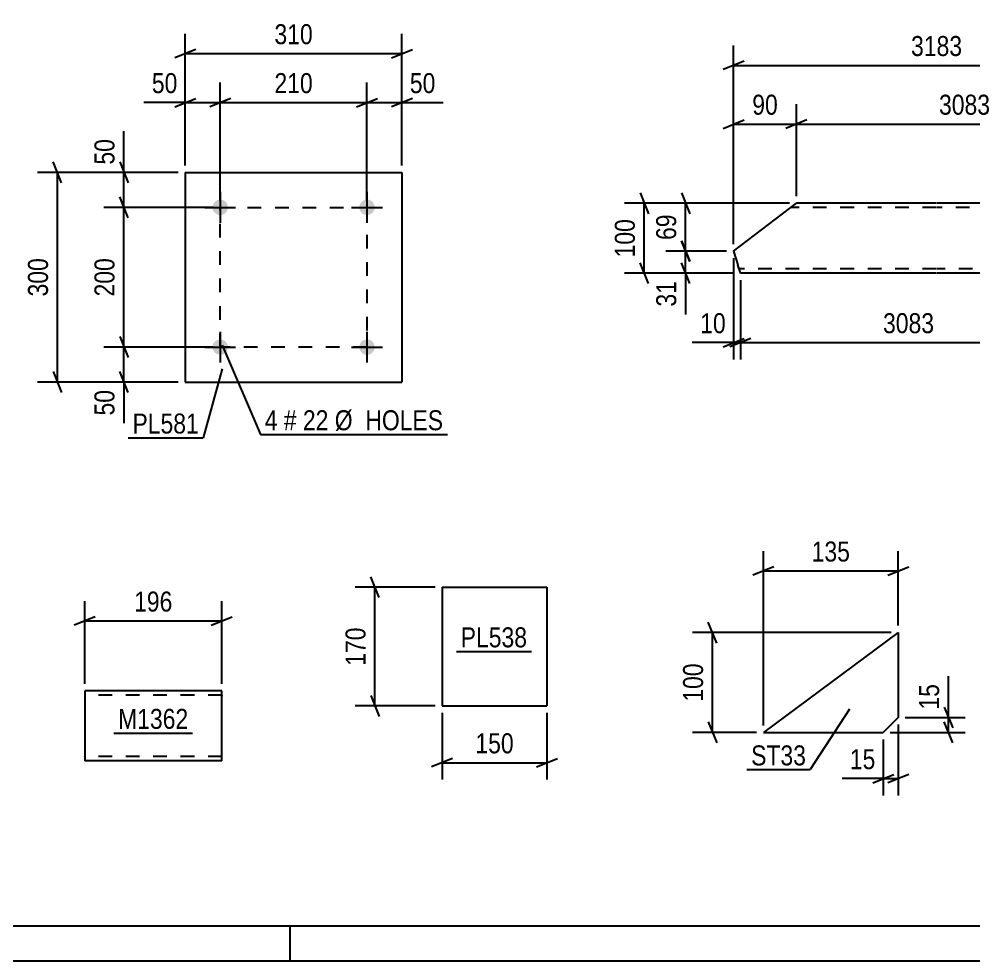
# Model space of a CAD drawing. Header units: millimetres. Extents: x 0 to 841, y 0 to 594.
# Drawn here: x 172.2 to 308.8, y 0 to 134.8 of the extents above; entities that cross this region are included whole.
import ezdxf

# ---------------------------------------------------------------- set-up
doc = ezdxf.new("R2010")
doc.units = ezdxf.units.MM
doc.linetypes.add('DXK_LINE_DOT2', pattern=[3.9198, 1.9599, -1.9599])
doc.styles.add('Arial Narrow', font='ARIALN.TTF', dxfattribs={"height": 0.2})

# ---------------------------------------------------------------- blocks, each defined once
blk = doc.blocks.new('Unknown-318893469-1135')
at = {"color": 5, "linetype": 'Continuous'}
for p, q in [((5, 5), (836, 5)), ((211, 0), (211, 5)), ((0, 0), (841, 0))]:
    blk.add_line(p, q, dxfattribs=at)
blk = doc.blocks.new('Part-318893469-2176 - 2162')
at = {"color": 2, "linetype": 'Continuous'}
for p, q in [((232.72, 53.49), (232.72, 36.49)), ((232.72, 53.49), (247.72, 53.49)), ((247.72, 53.49), (247.72, 36.49)), ((232.72, 36.49), (247.72, 36.49))]:
    blk.add_line(p, q, dxfattribs=at)
blk = doc.blocks.new('Part-318893469-1813 - 1797')
at = {"color": 2, "linetype": 'Continuous'}
for p, q in [((297.98, 46.99), (278.69, 32.7)), ((297.98, 46.99), (297.98, 34.84)), ((297.98, 34.84), (295.83, 32.7)), ((278.69, 32.7), (295.83, 32.7))]:
    blk.add_line(p, q, dxfattribs=at)
blk = doc.blocks.new('Part-318893469-5778 - 5772')
at = {"color": 2, "linetype": 'Continuous'}
for p, q in [((274.42, 101.58), (283.41, 108.43)), ((303.41, 108.43), (283.41, 108.43)), ((331.53, 108.43), (303.51, 108.43)), ((331.53, 108.43), (332.51, 105.29)), ((332.51, 105.29), (323.51, 98.43)), ((274.42, 101.58), (275.03, 99.63)), ((275.29, 98.78), (275.03, 99.63)), ((275.37, 98.52), (275.29, 98.78)), ((275.4, 98.43), (275.37, 98.52)), ((303.41, 98.43), (275.4, 98.43)), ((323.51, 98.43), (303.51, 98.43))]:
    blk.add_line(p, q, dxfattribs=at)
at = {"color": 7, "linetype": 'DXK_LINE_DOT2'}
for p, q in [((303.41, 107.83), (282.63, 107.83)), ((331.71, 107.83), (303.51, 107.83)), ((275.17, 99.17), (275.03, 99.63)), ((275.29, 98.78), (275.2, 99.08)), ((303.41, 99.03), (275.21, 99.03)), ((324.3, 99.03), (303.51, 99.03))]:
    blk.add_line(p, q, dxfattribs=at)
blk = doc.blocks.new('Part-318893469-6073 - 6069')
at = {"color": 2, "linetype": 'Continuous'}
for p, q in [((201.19, 38.65), (181.59, 38.65)), ((181.59, 38.65), (181.59, 28.65)), ((201.19, 28.65), (201.19, 38.65)), ((201.19, 28.65), (181.59, 28.65))]:
    blk.add_line(p, q, dxfattribs=at)
at = {"color": 7, "linetype": 'DXK_LINE_DOT2'}
for p, q in [((201.19, 38.05), (181.59, 38.05)), ((201.19, 38), (201.19, 38.05)), ((201.19, 38.05), (201.19, 38)), ((201.19, 37.91), (201.19, 38)), ((201.19, 38), (201.19, 37.91)), ((181.59, 29.25), (181.59, 29.3)), ((201.19, 29.25), (181.59, 29.25))]:
    blk.add_line(p, q, dxfattribs=at)
blk = doc.blocks.new('Bolt-318893469-6123 - 6089')
at = {"linetype": 'Continuous'}
for points in [[(202.07, 107.85, -1), (199.87, 107.85, -1)], [(223.07, 107.85, -1), (220.87, 107.85, -1)]]:
    blk.add_hatch(color=1, dxfattribs=at).paths.add_polyline_path(points)
at = {"color": 1, "linetype": 'Continuous'}
for p, q in [((200.97, 110.05), (200.97, 105.65)), ((221.97, 110.05), (221.97, 105.65)), ((198.77, 107.85), (203.17, 107.85)), ((219.77, 107.85), (224.17, 107.85))]:
    blk.add_line(p, q, dxfattribs=at)
blk = doc.blocks.new('Bolt-318893469-6128 - 6089')
at = {"linetype": 'Continuous'}
for points in [[(202.07, 87.85, -1), (199.87, 87.85, -1)], [(223.07, 87.85, -1), (220.87, 87.85, -1)]]:
    blk.add_hatch(color=1, dxfattribs=at).paths.add_polyline_path(points)
at = {"color": 1, "linetype": 'Continuous'}
for p, q in [((200.97, 90.05), (200.97, 85.65)), ((221.97, 90.05), (221.97, 85.65)), ((198.77, 87.85), (203.17, 87.85)), ((219.77, 87.85), (224.17, 87.85))]:
    blk.add_line(p, q, dxfattribs=at)
blk = doc.blocks.new('Part-318893469-6133 - 6089')
at = {"color": 2, "linetype": 'Continuous'}
for p, q in [((195.97, 112.85), (195.97, 82.85)), ((195.97, 112.85), (226.97, 112.85)), ((226.97, 112.85), (226.97, 82.85)), ((195.97, 82.85), (226.97, 82.85))]:
    blk.add_line(p, q, dxfattribs=at)
blk = doc.blocks.new('Rectangle-318893469-6242 - 6089')
at = {"color": 1, "linetype": 'DXK_LINE_DOT2'}
blk.add_lwpolyline([(200.97, 107.85), (221.97, 107.85), (221.97, 87.85), (200.97, 87.85), (200.97, 107.85)], close=True, dxfattribs=at)
blk = doc.blocks.new('StraightDimension-318893469-2178 - 2162')
at = {"color": 7, "linetype": 'Continuous'}
for p, q in [((232.72, 35.49), (232.72, 25.96)), ((247.72, 35.49), (247.72, 25.96)), ((234.22, 28.96), (231.22, 27.76)), ((246.22, 27.76), (249.22, 28.96)), ((232.72, 28.36), (247.72, 28.36))]:
    blk.add_line(p, q, dxfattribs=at)
at = {"color": 0}
blk.add_wipeout([(243.57, 29.11), (243.57, 33.31), (236.88, 33.31), (236.88, 29.11)], dxfattribs=at)
at = {"color": 3, "style": 'Arial Narrow'}
blk.add_text('150', height=2.863, dxfattribs=at).set_placement((237.48, 29.71))
blk = doc.blocks.new('StraightDimension-318893469-2189 - 2162')
at = {"color": 7, "linetype": 'Continuous'}
for p, q in [((223.71, 51.99), (222.51, 54.99)), ((231.72, 53.49), (220.26, 53.49)), ((223.11, 36.49), (223.11, 53.49)), ((222.51, 37.99), (223.71, 34.99)), ((231.72, 36.49), (220.26, 36.49))]:
    blk.add_line(p, q, dxfattribs=at)
at = {"color": 0}
blk.add_wipeout([(222.36, 48.33), (218.16, 48.33), (218.16, 41.64), (222.36, 41.64)], dxfattribs=at)
at = {"color": 3, "style": 'Arial Narrow'}
blk.add_text('170', height=2.863, rotation=90.0002, dxfattribs=at).set_placement((221.76, 42.24))
blk = doc.blocks.new('StraightDimension-318893469-1815 - 1797')
at = {"color": 7, "linetype": 'Continuous'}
for p, q in [((297.98, 33.84), (297.98, 23.69)), ((295.83, 31.7), (295.83, 23.69)), ((295.83, 26.09), (289.93, 26.09)), ((295.83, 26.09), (289.93, 26.09)), ((294.33, 25.49), (297.33, 26.69)), ((295.83, 26.09), (297.98, 26.09)), ((299.48, 26.69), (296.48, 25.49))]:
    blk.add_line(p, q, dxfattribs=at)
at = {"color": 0}
blk.add_wipeout([(295.31, 26.84), (295.31, 31.04), (290.45, 31.04), (290.45, 26.84)], dxfattribs=at)
at = {"color": 3, "style": 'Arial Narrow'}
blk.add_text('15', height=2.863, dxfattribs=at).set_placement((291.05, 27.44))
blk = doc.blocks.new('StraightDimension-318893469-1857 - 1797')
at = {"color": 7, "linetype": 'Continuous'}
for p, q in [((305.17, 34.84), (305.17, 40.75)), ((305.17, 34.84), (305.17, 40.75)), ((304.57, 36.34), (305.77, 33.34)), ((298.98, 34.84), (307.57, 34.84)), ((305.77, 31.2), (304.57, 34.2)), ((305.17, 32.7), (305.17, 34.84)), ((296.83, 32.7), (307.57, 32.7))]:
    blk.add_line(p, q, dxfattribs=at)
at = {"color": 0}
blk.add_wipeout([(304.42, 40.23), (300.22, 40.23), (300.22, 35.37), (304.42, 35.37)], dxfattribs=at)
at = {"color": 3, "style": 'Arial Narrow'}
blk.add_text('15', height=2.863, rotation=90.0002, dxfattribs=at).set_placement((303.82, 35.97))
blk = doc.blocks.new('StraightDimension-318893469-1833 - 1797')
at = {"color": 7, "linetype": 'Continuous'}
for p, q in [((278.69, 33.7), (278.69, 58.66)), ((297.98, 47.99), (297.98, 58.66)), ((280.19, 56.41), (277.19, 55.21)), ((296.48, 55.21), (299.48, 56.41)), ((278.69, 55.81), (297.98, 55.81))]:
    blk.add_line(p, q, dxfattribs=at)
at = {"color": 0}
blk.add_wipeout([(291.68, 56.56), (291.68, 60.76), (284.99, 60.76), (284.99, 56.56)], dxfattribs=at)
at = {"color": 3, "style": 'Arial Narrow'}
blk.add_text('135', height=2.863, dxfattribs=at).set_placement((285.59, 57.16))
blk = doc.blocks.new('StraightDimension-318893469-1845 - 1797')
at = {"color": 7, "linetype": 'Continuous'}
for p, q in [((272, 45.49), (270.8, 48.49)), ((296.98, 46.99), (268.55, 46.99)), ((271.4, 32.7), (271.4, 46.99)), ((270.8, 34.2), (272, 31.2)), ((277.69, 32.7), (268.55, 32.7))]:
    blk.add_line(p, q, dxfattribs=at)
at = {"color": 0}
blk.add_wipeout([(270.65, 43.19), (266.45, 43.19), (266.45, 36.5), (270.65, 36.5)], dxfattribs=at)
at = {"color": 3, "style": 'Arial Narrow'}
blk.add_text('100', height=2.863, rotation=90.0002, dxfattribs=at).set_placement((270.05, 37.1))
blk = doc.blocks.new('StraightDimension-318893469-6030 - 5772')
at = {"color": 7, "linetype": 'Continuous'}
for p, q in [((274.42, 102.58), (274.42, 131.01)), ((332.51, 106.29), (332.51, 131.01)), ((275.92, 128.76), (272.92, 127.56)), ((331.01, 127.56), (334.01, 128.76)), ((274.42, 128.16), (332.51, 128.16))]:
    blk.add_line(p, q, dxfattribs=at)
at = {"color": 0}
blk.add_wipeout([(307.72, 128.91), (307.72, 133.11), (299.21, 133.11), (299.21, 128.91)], dxfattribs=at)
at = {"color": 3, "style": 'Arial Narrow'}
blk.add_text('3183', height=2.863, dxfattribs=at).set_placement((299.81, 129.51))
blk = doc.blocks.new('StraightDimension-318893469-5781 - 5772')
at = {"color": 7, "linetype": 'Continuous'}
for p, q in [((261.04, 109.93), (262.24, 106.93)), ((282.41, 108.43), (258.79, 108.43)), ((261.64, 98.43), (261.64, 108.43)), ((262.24, 96.93), (261.04, 99.93)), ((274.4, 98.43), (258.79, 98.43))]:
    blk.add_line(p, q, dxfattribs=at)
at = {"color": 0}
blk.add_wipeout([(260.89, 106.77), (256.69, 106.77), (256.69, 100.09), (260.89, 100.09)], dxfattribs=at)
at = {"color": 3, "style": 'Arial Narrow'}
blk.add_text('100', height=2.863, rotation=90.0002, dxfattribs=at).set_placement((260.29, 100.69))
blk = doc.blocks.new('StraightDimension-318893469-5863 - 5772')
at = {"color": 7, "linetype": 'Continuous'}
for p, q in [((266.96, 109.93), (268.16, 106.93)), ((282.41, 108.43), (264.71, 108.43)), ((267.56, 101.58), (267.56, 108.43)), ((268.16, 100.08), (266.96, 103.08)), ((273.42, 101.58), (264.71, 101.58))]:
    blk.add_line(p, q, dxfattribs=at)
at = {"color": 0}
blk.add_wipeout([(266.81, 107.43), (262.61, 107.43), (262.61, 102.58), (266.81, 102.58)], dxfattribs=at)
at = {"color": 3, "style": 'Arial Narrow'}
blk.add_text('69', height=2.863, rotation=90.0002, dxfattribs=at).set_placement((266.21, 103.18))
blk = doc.blocks.new('StraightDimension-318893469-5912 - 5772')
at = {"color": 7, "linetype": 'Continuous'}
for p, q in [((274.42, 102.58), (274.42, 122.61)), ((283.41, 109.43), (283.41, 122.61)), ((272.92, 119.16), (275.92, 120.36)), ((284.91, 120.36), (281.91, 119.16)), ((274.42, 119.76), (283.41, 119.76))]:
    blk.add_line(p, q, dxfattribs=at)
at = {"color": 0}
blk.add_wipeout([(281.34, 120.51), (281.34, 124.71), (276.49, 124.71), (276.49, 120.51)], dxfattribs=at)
at = {"color": 3, "style": 'Arial Narrow'}
blk.add_text('90', height=2.863, dxfattribs=at).set_placement((277.09, 121.11))
blk = doc.blocks.new('StraightDimension-318893469-5887 - 5772')
at = {"color": 7, "linetype": 'Continuous'}
for p, q in [((266.96, 103.08), (268.16, 100.08)), ((273.42, 101.58), (264.71, 101.58)), ((267.56, 98.43), (267.56, 101.58)), ((268.16, 96.93), (266.96, 99.93)), ((274.4, 98.43), (264.71, 98.43)), ((267.56, 98.43), (267.56, 92.53)), ((267.56, 98.43), (267.56, 92.53))]:
    blk.add_line(p, q, dxfattribs=at)
at = {"color": 0}
blk.add_wipeout([(266.81, 97.91), (262.61, 97.91), (262.61, 93.05), (266.81, 93.05)], dxfattribs=at)
at = {"color": 3, "style": 'Arial Narrow'}
blk.add_text('31', height=2.863, rotation=90.0002, dxfattribs=at).set_placement((266.21, 93.65))
blk = doc.blocks.new('StraightDimension-318893469-5929 - 5772')
at = {"color": 7, "linetype": 'Continuous'}
for p, q in [((283.41, 109.43), (283.41, 122.61)), ((331.53, 109.43), (331.53, 122.61)), ((284.91, 120.36), (281.91, 119.16)), ((330.03, 119.16), (333.03, 120.36)), ((283.41, 119.76), (331.53, 119.76))]:
    blk.add_line(p, q, dxfattribs=at)
at = {"color": 0}
blk.add_wipeout([(311.73, 120.51), (311.73, 124.71), (303.21, 124.71), (303.21, 120.51)], dxfattribs=at)
at = {"color": 3, "style": 'Arial Narrow'}
blk.add_text('3083', height=2.863, dxfattribs=at).set_placement((303.81, 121.11))
blk = doc.blocks.new('StraightDimension-318893469-5971 - 5772')
at = {"color": 7, "linetype": 'Continuous'}
for p, q in [((274.42, 100.58), (274.42, 86.09)), ((275.4, 97.43), (275.4, 86.09)), ((272.92, 87.89), (275.92, 89.09)), ((276.9, 89.09), (273.9, 87.89)), ((274.42, 88.49), (268.51, 88.49)), ((274.42, 88.49), (268.51, 88.49)), ((274.42, 88.49), (275.4, 88.49))]:
    blk.add_line(p, q, dxfattribs=at)
at = {"color": 0}
blk.add_wipeout([(273.89, 89.24), (273.89, 93.44), (269.04, 93.44), (269.04, 89.24)], dxfattribs=at)
at = {"color": 3, "style": 'Arial Narrow'}
blk.add_text('10', height=2.863, dxfattribs=at).set_placement((269.64, 89.84))
blk = doc.blocks.new('StraightDimension-318893469-5988 - 5772')
at = {"color": 7, "linetype": 'Continuous'}
for p, q in [((275.4, 97.43), (275.4, 86.09)), ((323.51, 97.43), (323.51, 86.09)), ((276.9, 89.09), (273.9, 87.89)), ((322.01, 87.89), (325.01, 89.09)), ((275.4, 88.49), (323.51, 88.49))]:
    blk.add_line(p, q, dxfattribs=at)
at = {"color": 0}
blk.add_wipeout([(303.71, 89.24), (303.71, 93.44), (295.2, 93.44), (295.2, 89.24)], dxfattribs=at)
at = {"color": 3, "style": 'Arial Narrow'}
blk.add_text('3083', height=2.863, dxfattribs=at).set_placement((295.8, 89.84))
blk = doc.blocks.new('StraightDimension-318893469-6075 - 6069')
at = {"color": 7, "linetype": 'Continuous'}
for p, q in [((181.59, 39.65), (181.59, 51.5)), ((201.19, 39.65), (201.19, 51.5)), ((183.09, 49.25), (180.09, 48.05)), ((199.69, 48.05), (202.69, 49.25)), ((181.59, 48.65), (201.19, 48.65))]:
    blk.add_line(p, q, dxfattribs=at)
at = {"color": 0}
blk.add_wipeout([(194.73, 49.4), (194.73, 53.6), (188.05, 53.6), (188.05, 49.4)], dxfattribs=at)
at = {"color": 3, "style": 'Arial Narrow'}
blk.add_text('196', height=2.863, dxfattribs=at).set_placement((188.65, 50))
blk = doc.blocks.new('StraightDimension-318893469-6135 - 6089')
at = {"color": 7, "linetype": 'Continuous'}
for p, q in [((221.97, 108.85), (221.97, 125.7)), ((226.97, 113.85), (226.97, 125.7)), ((220.47, 122.25), (223.47, 123.45)), ((228.47, 123.45), (225.47, 122.25)), ((221.97, 122.85), (226.97, 122.85)), ((226.97, 122.85), (232.88, 122.85)), ((226.97, 122.85), (232.88, 122.85))]:
    blk.add_line(p, q, dxfattribs=at)
at = {"color": 0}
blk.add_wipeout([(232.35, 123.6), (232.35, 127.8), (227.5, 127.8), (227.5, 123.6)], dxfattribs=at)
at = {"color": 3, "style": 'Arial Narrow'}
blk.add_text('50', height=2.863, dxfattribs=at).set_placement((228.1, 124.2))
blk = doc.blocks.new('StraightDimension-318893469-6178 - 6089')
at = {"color": 7, "linetype": 'Continuous'}
for p, q in [((187.19, 112.85), (187.19, 118.75)), ((187.19, 112.85), (187.19, 118.75)), ((186.59, 114.35), (187.79, 111.35)), ((194.97, 112.85), (184.34, 112.85)), ((187.19, 107.85), (187.19, 112.85)), ((187.79, 106.35), (186.59, 109.35)), ((199.97, 107.85), (184.34, 107.85))]:
    blk.add_line(p, q, dxfattribs=at)
at = {"color": 0}
blk.add_wipeout([(186.44, 118.23), (182.24, 118.23), (182.24, 113.37), (186.44, 113.37)], dxfattribs=at)
at = {"color": 3, "style": 'Arial Narrow'}
blk.add_text('50', height=2.863, rotation=90.0002, dxfattribs=at).set_placement((185.84, 113.97))
blk = doc.blocks.new('StraightDimension-318893469-6148 - 6089')
at = {"color": 7, "linetype": 'Continuous'}
for p, q in [((200.97, 108.85), (200.97, 125.7)), ((221.97, 108.85), (221.97, 125.7)), ((202.47, 123.45), (199.47, 122.25)), ((220.47, 122.25), (223.47, 123.45)), ((200.97, 122.85), (221.97, 122.85))]:
    blk.add_line(p, q, dxfattribs=at)
at = {"color": 0}
blk.add_wipeout([(214.81, 123.6), (214.81, 127.8), (208.13, 127.8), (208.13, 123.6)], dxfattribs=at)
at = {"color": 3, "style": 'Arial Narrow'}
blk.add_text('210', height=2.863, dxfattribs=at).set_placement((208.73, 124.2))
blk = doc.blocks.new('StraightDimension-318893469-6164 - 6089')
at = {"color": 7, "linetype": 'Continuous'}
for p, q in [((195.97, 113.85), (195.97, 125.7)), ((200.97, 108.85), (200.97, 125.7)), ((194.47, 122.25), (197.47, 123.45)), ((202.47, 123.45), (199.47, 122.25)), ((195.97, 122.85), (190.06, 122.85)), ((195.97, 122.85), (190.06, 122.85)), ((195.97, 122.85), (200.97, 122.85))]:
    blk.add_line(p, q, dxfattribs=at)
at = {"color": 0}
blk.add_wipeout([(195.45, 123.6), (195.45, 127.8), (190.59, 127.8), (190.59, 123.6)], dxfattribs=at)
at = {"color": 3, "style": 'Arial Narrow'}
blk.add_text('50', height=2.863, dxfattribs=at).set_placement((191.19, 124.2))
blk = doc.blocks.new('StraightDimension-318893469-6191 - 6089')
at = {"color": 7, "linetype": 'Continuous'}
for p, q in [((187.79, 106.35), (186.59, 109.35)), ((199.97, 107.85), (184.34, 107.85)), ((187.19, 87.85), (187.19, 107.85)), ((186.59, 89.35), (187.79, 86.35)), ((199.97, 87.85), (184.34, 87.85))]:
    blk.add_line(p, q, dxfattribs=at)
at = {"color": 0}
blk.add_wipeout([(186.44, 101.19), (182.24, 101.19), (182.24, 94.5), (186.44, 94.5)], dxfattribs=at)
at = {"color": 3, "style": 'Arial Narrow'}
blk.add_text('200', height=2.863, rotation=90.0002, dxfattribs=at).set_placement((185.84, 95.1))
blk = doc.blocks.new('StraightDimension-318893469-6207 - 6089')
at = {"color": 7, "linetype": 'Continuous'}
for p, q in [((186.59, 89.35), (187.79, 86.35)), ((199.97, 87.85), (184.34, 87.85)), ((187.19, 82.85), (187.19, 87.85)), ((187.79, 81.35), (186.59, 84.35)), ((194.97, 82.85), (184.34, 82.85)), ((187.19, 82.85), (187.19, 76.94)), ((187.19, 82.85), (187.19, 76.94))]:
    blk.add_line(p, q, dxfattribs=at)
at = {"color": 0}
blk.add_wipeout([(186.44, 82.32), (182.24, 82.32), (182.24, 77.46), (186.44, 77.46)], dxfattribs=at)
at = {"color": 3, "style": 'Arial Narrow'}
blk.add_text('50', height=2.863, rotation=90.0002, dxfattribs=at).set_placement((185.84, 78.06))
blk = doc.blocks.new('StraightDimension-318893469-6221 - 6089')
at = {"color": 7, "linetype": 'Continuous'}
for p, q in [((178.28, 111.35), (177.08, 114.35)), ((194.97, 112.85), (174.83, 112.85)), ((177.68, 82.85), (177.68, 112.85)), ((177.08, 84.35), (178.28, 81.35)), ((194.97, 82.85), (174.83, 82.85))]:
    blk.add_line(p, q, dxfattribs=at)
at = {"color": 0}
blk.add_wipeout([(176.93, 101.19), (172.73, 101.19), (172.73, 94.5), (176.93, 94.5)], dxfattribs=at)
at = {"color": 3, "style": 'Arial Narrow'}
blk.add_text('300', height=2.863, rotation=90.0002, dxfattribs=at).set_placement((176.33, 95.1))
blk = doc.blocks.new('StraightDimension-318893469-6232 - 6089')
at = {"color": 7, "linetype": 'Continuous'}
for p, q in [((195.97, 113.85), (195.97, 132.7)), ((226.97, 113.85), (226.97, 132.7)), ((197.47, 130.45), (194.47, 129.25)), ((195.97, 129.85), (226.97, 129.85)), ((225.47, 129.25), (228.47, 130.45))]:
    blk.add_line(p, q, dxfattribs=at)
at = {"color": 0}
blk.add_wipeout([(214.81, 130.6), (214.81, 134.8), (208.13, 134.8), (208.13, 130.6)], dxfattribs=at)
at = {"color": 3, "style": 'Arial Narrow'}
blk.add_text('310', height=2.863, dxfattribs=at).set_placement((208.73, 131.2))
blk = doc.blocks.new('Mark-318893469-2174 - 2162')
at = {"color": 0}
blk.add_wipeout([(244.89, 44.88), (244.89, 47.88), (235.38, 47.88), (235.38, 44.88)], dxfattribs=at)
blk.add_wipeout([(244.89, 44.88), (244.89, 47.88), (235.38, 47.88), (235.38, 44.88)], dxfattribs=at)
at = {"color": 30, "linetype": 'Continuous'}
blk.add_line((234.78, 44.28), (245.49, 44.28), dxfattribs=at)
at = {"color": 3, "style": 'Arial Narrow'}
blk.add_text('PL538', height=2.863, dxfattribs=at).set_placement((235.38, 44.88))
blk = doc.blocks.new('Mark-318893469-1809 - 1797')
at = {"color": 0}
blk.add_wipeout([(284.78, 27.98), (284.78, 30.98), (276.93, 30.98), (276.93, 27.98)], dxfattribs=at)
blk.add_wipeout([(284.78, 27.98), (284.78, 30.98), (276.93, 30.98), (276.93, 27.98)], dxfattribs=at)
at = {"color": 30, "linetype": 'Continuous'}
for p in [(291.01, 36.05), (276.33, 27.38)]:
    blk.add_line(p, (285.38, 27.38), dxfattribs=at)
at = {"color": 3, "style": 'Arial Narrow'}
blk.add_text('ST33', height=2.863, dxfattribs=at).set_placement((276.93, 27.98))
blk = doc.blocks.new('Mark-318893469-6071 - 6069')
at = {"color": 0}
blk.add_wipeout([(196.41, 33.21), (196.41, 36.21), (186.36, 36.21), (186.36, 33.21)], dxfattribs=at)
blk.add_wipeout([(196.41, 33.21), (196.41, 36.21), (186.36, 36.21), (186.36, 33.21)], dxfattribs=at)
at = {"color": 30, "linetype": 'Continuous'}
blk.add_line((185.76, 32.61), (197.01, 32.61), dxfattribs=at)
at = {"color": 3, "style": 'Arial Narrow'}
blk.add_text('M1362', height=2.863, dxfattribs=at).set_placement((186.36, 33.21))
blk = doc.blocks.new('Mark-318893469-6129 - 6089')
at = {"color": 0}
blk.add_wipeout([(197.93, 75.48), (197.93, 78.48), (188.42, 78.48), (188.42, 75.48)], dxfattribs=at)
blk.add_wipeout([(197.93, 75.48), (197.93, 78.48), (188.42, 78.48), (188.42, 75.48)], dxfattribs=at)
at = {"color": 30, "linetype": 'Continuous'}
for p in [(201.27, 84.74), (187.82, 74.88)]:
    blk.add_line(p, (198.53, 74.88), dxfattribs=at)
at = {"color": 3, "style": 'Arial Narrow'}
blk.add_text('PL581', height=2.863, dxfattribs=at).set_placement((188.42, 75.48))
blk = doc.blocks.new('MarkSet-318893469-6289 - 6089')
at = {"color": 0}
for points in [[(209.17, 75.95), (209.17, 78.95), (207.35, 78.95), (207.35, 75.95)], [(211.9, 75.95), (211.9, 78.95), (210.07, 78.95), (210.07, 75.95)], [(216.46, 75.95), (216.46, 78.95), (212.8, 78.95), (212.8, 75.95)], [(232.89, 75.95), (232.89, 78.95), (217.36, 78.95), (217.36, 75.95)]]:
    blk.add_wipeout(points, dxfattribs=at)
for points in [[(209.17, 75.95), (209.17, 78.95), (207.35, 78.95), (207.35, 75.95)], [(211.9, 75.95), (211.9, 78.95), (210.07, 78.95), (210.07, 75.95)], [(216.46, 75.95), (216.46, 78.95), (212.8, 78.95), (212.8, 75.95)], [(232.89, 75.95), (232.89, 78.95), (217.36, 78.95), (217.36, 75.95)]]:
    blk.add_wipeout(points, dxfattribs=at)
at = {"color": 7, "linetype": 'Continuous'}
for p, q in [((201.25, 88.12), (206.75, 75.35)), ((206.75, 75.35), (233.49, 75.35))]:
    blk.add_line(p, q, dxfattribs=at)
at = {"color": 3, "style": 'Arial Narrow'}
for s, height, p in [('4', 2.86, (207.35, 75.95)), ('#', 2.86, (210.07, 75.95)), ('22', 2.863, (212.8, 75.95)), ('Ø  HOLES', 2.863, (217.36, 75.95))]:
    blk.add_text(s, height=height, dxfattribs=at).set_placement(p)

msp = doc.modelspace()

# ---------------------------------------------------------------- block references
for name in ['Unknown-318893469-1135', 'Part-318893469-6133 - 6089', 'Bolt-318893469-6123 - 6089', 'Part-318893469-5778 - 5772', 'Rectangle-318893469-6242 - 6089', 'Bolt-318893469-6128 - 6089', 'Part-318893469-2176 - 2162', 'Part-318893469-1813 - 1797', 'Part-318893469-6073 - 6069']:
    msp.add_blockref(name, (0, 0))

# ---------------------------------------------------------------- next in the draw order: block references
for name in ['StraightDimension-318893469-6030 - 5772', 'StraightDimension-318893469-6135 - 6089', 'StraightDimension-318893469-6178 - 6089', 'StraightDimension-318893469-6075 - 6069', 'Mark-318893469-2174 - 2162', 'Mark-318893469-6071 - 6069', 'StraightDimension-318893469-2178 - 2162', 'StraightDimension-318893469-1815 - 1797']:
    msp.add_blockref(name, (0, 0))

# ---------------------------------------------------------------- next in the draw order: block references
for name in ['StraightDimension-318893469-6148 - 6089', 'StraightDimension-318893469-5781 - 5772', 'StraightDimension-318893469-2189 - 2162', 'StraightDimension-318893469-1857 - 1797']:
    msp.add_blockref(name, (0, 0))

# ---------------------------------------------------------------- next in the draw order: block references
for name in ['StraightDimension-318893469-6164 - 6089', 'StraightDimension-318893469-5863 - 5772', 'StraightDimension-318893469-1833 - 1797']:
    msp.add_blockref(name, (0, 0))

# ---------------------------------------------------------------- next in the draw order: block references
for name in ['StraightDimension-318893469-5912 - 5772', 'StraightDimension-318893469-6191 - 6089', 'StraightDimension-318893469-1845 - 1797']:
    msp.add_blockref(name, (0, 0))

# ---------------------------------------------------------------- next in the draw order: block references
for name in ['StraightDimension-318893469-5929 - 5772', 'StraightDimension-318893469-5887 - 5772', 'StraightDimension-318893469-6207 - 6089', 'Mark-318893469-1809 - 1797']:
    msp.add_blockref(name, (0, 0))

# ---------------------------------------------------------------- next in the draw order: block references
for name in ['StraightDimension-318893469-6221 - 6089', 'StraightDimension-318893469-5971 - 5772']:
    msp.add_blockref(name, (0, 0))

# ---------------------------------------------------------------- next in the draw order: block references
for name in ['StraightDimension-318893469-6232 - 6089', 'StraightDimension-318893469-5988 - 5772', 'Mark-318893469-6129 - 6089']:
    msp.add_blockref(name, (0, 0))

# ---------------------------------------------------------------- next in the draw order: block references
msp.add_blockref('MarkSet-318893469-6289 - 6089', (0, 0))

doc.saveas('drawing.dxf')
